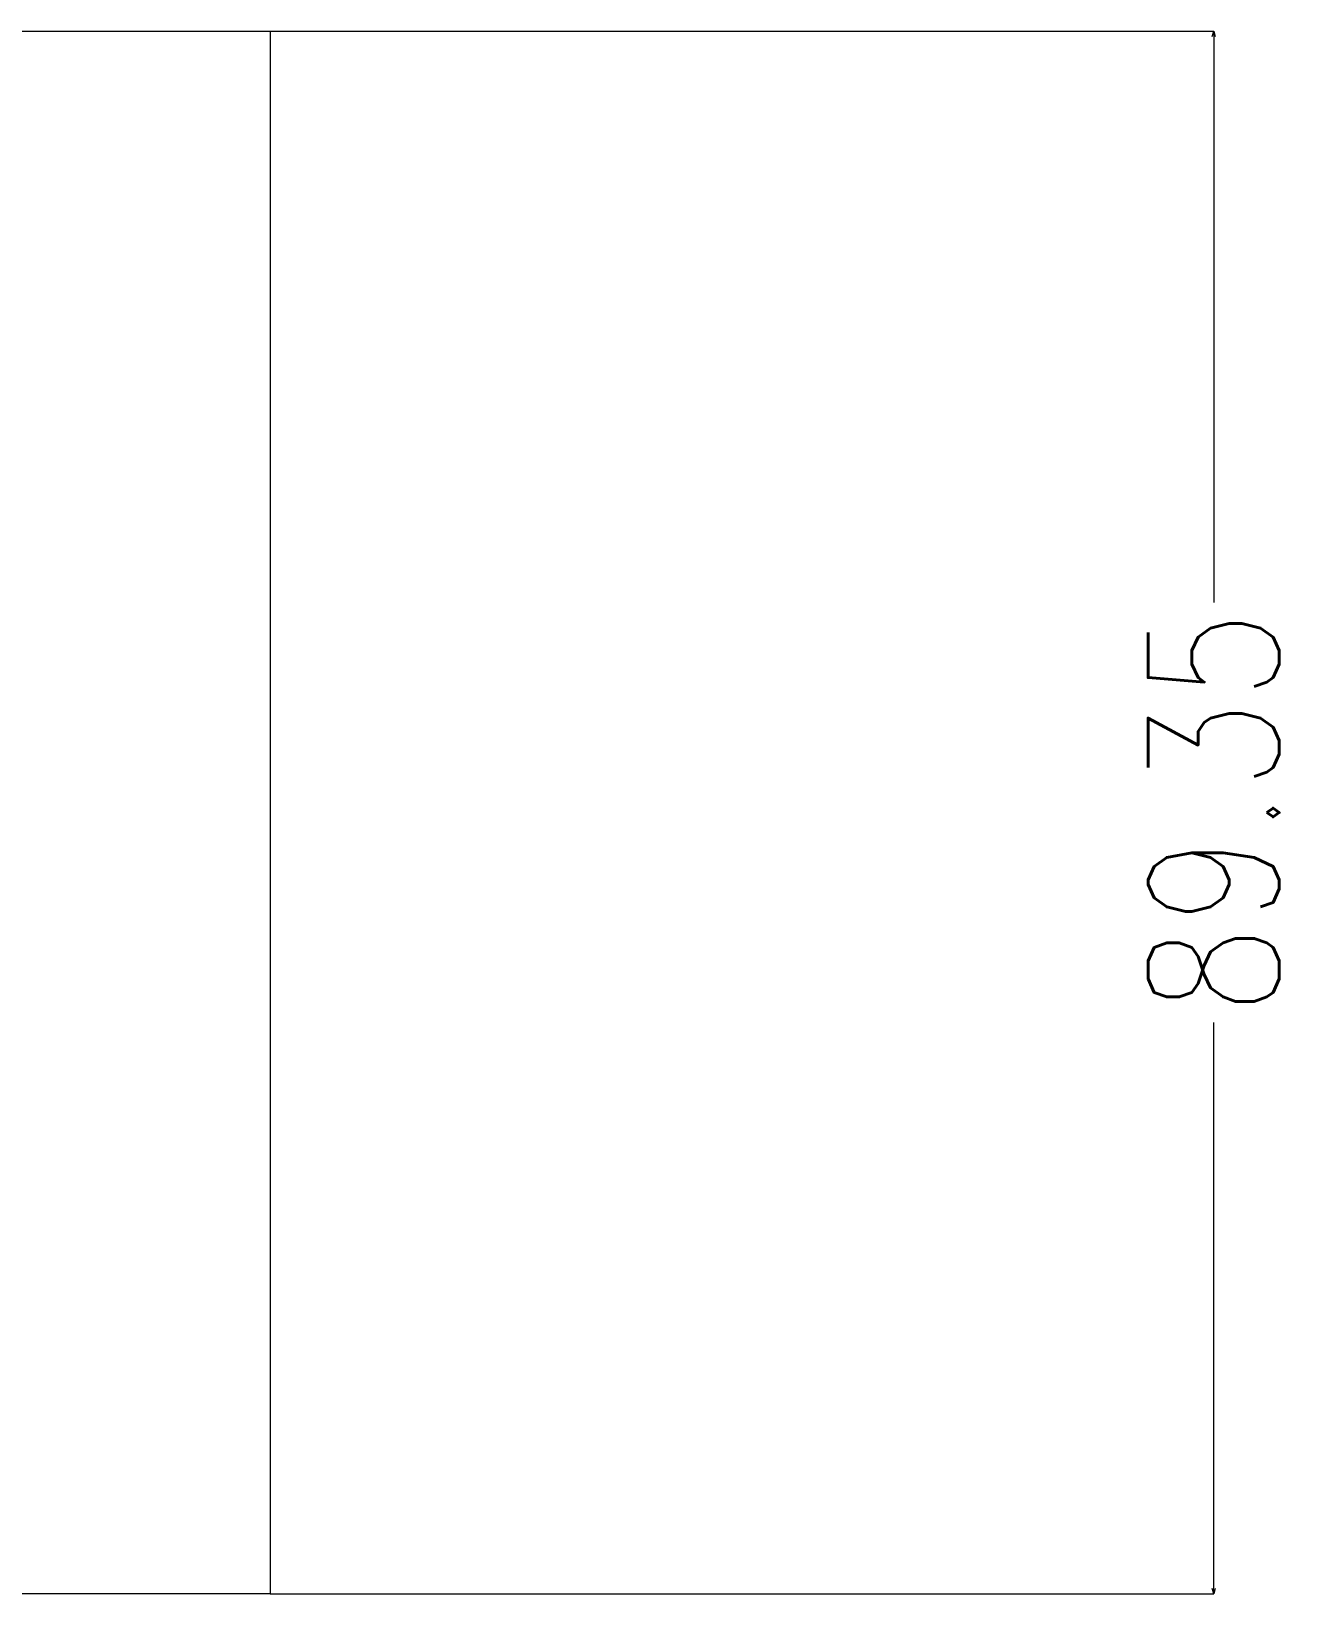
# Model space of a CAD drawing. Header units: millimetres. Extents: x 494 to 18201, y 224 to 11417.
# Drawn here: x 1023.8 to 1096.3, y 1207.1 to 1296.5 of the extents above; entities that cross this region are included whole.
import ezdxf

# ---------------------------------------------------------------- set-up
doc = ezdxf.new("R2010")
doc.units = ezdxf.units.MM
doc.layers.add('DIM', color=7, linetype='Continuous')
doc.styles.add('TXT', font='txt.shx', dxfattribs={"width": 0.8, "bigfont": 'ctxt.shx'})
doc.dimstyles.new('零件', dxfattribs={"dimscale": 1.5, "dimtxt": 5, "dimasz": 0.2, "dimexe": 0, "dimexo": 0, "dimgap": 0, "dimtad": 0, "dimzin": 0, "dimdsep": 46, "dimtxsty": 'TXT', "dimblk": 'OPEN30', "dimcen": 0, "dimclrd": 252, "dimclre": 252, "dimclrt": 4, "dimazin": 0, "dimtp": 0.001, "dimtm": 0.001, "dimtfac": 1, "dimtofl": 0, "dimtmove": 0, "dimatfit": 3, "dimldrblk": 'OPEN30', "dimfxl": 1, "dimtolj": 1, "dimtzin": 0, "dimlwd": 5, "dimlwe": 5, "dimarcsym": 0})

# ---------------------------------------------------------------- blocks, each defined once
blk = doc.blocks.new('_Open30')
at = {"color": 0, "linetype": 'ByBlock', "lineweight": -2}
for p, q in [((-1, 0.27), (0, 0)), ((0, 0), (-1, -0.27)), ((0, 0), (-1, 0))]:
    blk.add_line(p, q, dxfattribs=at)
blk = doc.blocks.new('*D58')
at = {"layer": 'Defpoints', "color": 0, "transparency": 16777216}
for p in [(1037.419, 1296.486), (1037.419, 1207.132), (1091.37, 1207.132)]:
    blk.add_point(p, dxfattribs=at)
at = {"layer": 'DIM', "color": 252, "lineweight": 5, "transparency": 16777216}
for p, q in [((1037.419, 1296.486), (1091.37, 1296.486)), ((1091.37, 1296.186), (1091.37, 1263.809)), ((1091.37, 1207.432), (1091.37, 1239.809)), ((1037.419, 1207.132), (1091.37, 1207.132))]:
    blk.add_line(p, q, dxfattribs=at)
at = {"layer": 'DIM', "color": 252, "lineweight": 5, "transparency": 16777216, "xscale": 0.3, "yscale": 0.3, "zscale": 0.3}
for p, rotation in [((1091.37, 1296.486), 90), ((1091.37, 1207.132), 270)]:
    blk.add_blockref('_Open30', p, dxfattribs=dict(at, rotation=rotation))
at = {"layer": 'DIM', "color": 4, "lineweight": 18, "transparency": 16777216, "insert": (1091.37, 1251.809), "char_height": 7.5, "attachment_point": 5, "rotation": 90, "style": 'TXT'}
blk.add_mtext('\\A1;89.35', dxfattribs=at)

msp = doc.modelspace()

# ---------------------------------------------------------------- linework, layer by layer
at = {"layer": 'DIM', "color": 252, "lineweight": 18}
msp.add_lwpolyline([(941.41876, 1207.13233), (941.41876, 1296.48586), (1037.41876, 1296.48586), (1037.41876, 1207.13233)], close=True, dxfattribs=at)

# ---------------------------------------------------------------- dimensions: what is measured, and where the dimension line sits
at = {"layer": 'DIM', "lineweight": 18}
dim = msp.add_linear_dim(base=(1091.36951, 1207.13233), p1=(1037.41876, 1296.48586), p2=(1037.41876, 1207.13233), angle=90, dimstyle='零件', dxfattribs=at)
dim.commit()
dim.dimension.update_dxf_attribs({"geometry": '*D58', "text_midpoint": (1091.36951, 1251.8091), "dimtype": 160})

doc.saveas('drawing.dxf')
